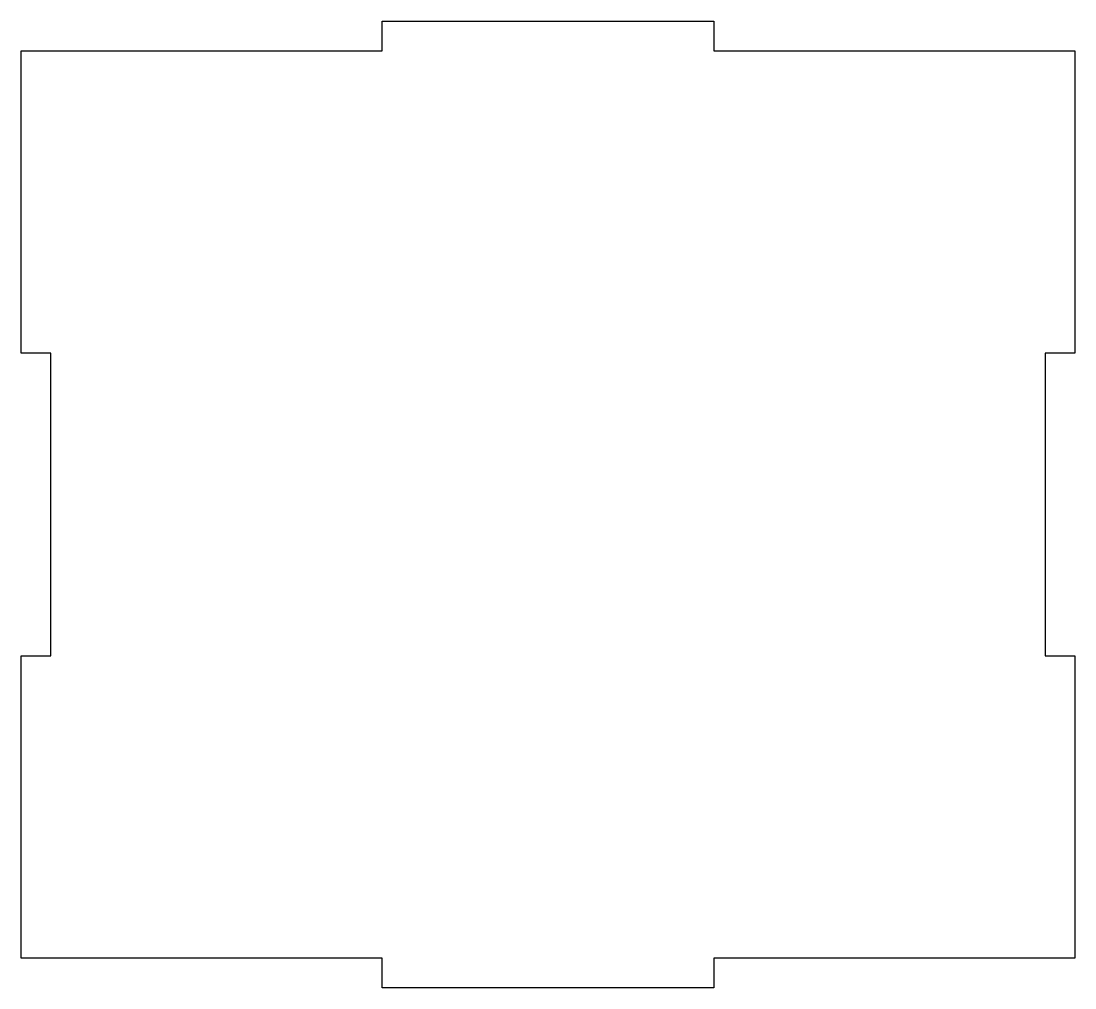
# Model space of a CAD drawing. Header units: millimetres. Extents: x -53 to 53, y -39 to 59.
import ezdxf

# ---------------------------------------------------------------- set-up
doc = ezdxf.new("R2010")
doc.units = ezdxf.units.MM
doc.layers.get('0').update_dxf_attribs({"linetype": 'CONTINUOUS'})

msp = doc.modelspace()

# ---------------------------------------------------------------- linework, layer by layer
msp.add_lwpolyline([(52.65, -5.22), (52.65, -35.65), (16.32, -35.65), (16.32, -38.65), (-17.02, -38.65), (-17.02, -35.65), (-53.35, -35.65), (-53.35, -5.22), (-50.35, -5.22), (-50.35, 25.22), (-53.35, 25.22), (-53.35, 55.65), (-17.02, 55.65), (-17.02, 58.65), (16.32, 58.65), (16.32, 55.65), (52.65, 55.65), (52.65, 25.22), (49.65, 25.22), (49.65, -5.22)], close=True)

doc.saveas('drawing.dxf')
